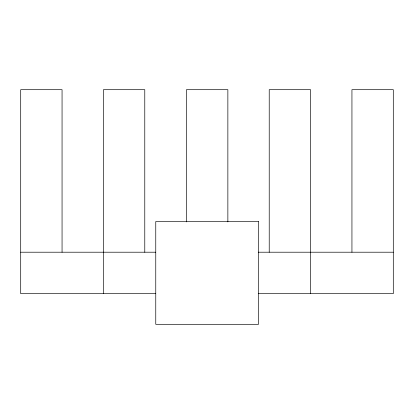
<?xml version="1.0" encoding="UTF-8"?>
<svg xmlns="http://www.w3.org/2000/svg" width="414" height="414" viewBox="0 0 414 414"><rect width="100%" height="100%" fill="white"/><g stroke="black" fill="none" stroke-linecap="round" stroke-linejoin="round"><path stroke-width="0.62" d="M20.7 252.209L155.669 252.209M258.238 252.209L393.3 252.209M155.669 293.645L20.7 293.645L20.7 89.693L62.059 89.693L62.059 252.209M258.238 293.645L393.3 293.645L393.3 89.693L351.941 89.693L351.941 252.209M310.583 293.645L310.583 89.693L269.224 89.693L269.224 252.209M227.86 221.899L227.86 89.693L186.424 89.693L186.424 221.899M144.776 252.209L144.776 89.693L103.417 89.693L103.417 252.209M103.562 252.209L103.562 293.645M258.527 221.547L155.762 221.547L155.762 324.307L258.527 324.307L258.527 221.547"/></g></svg>
